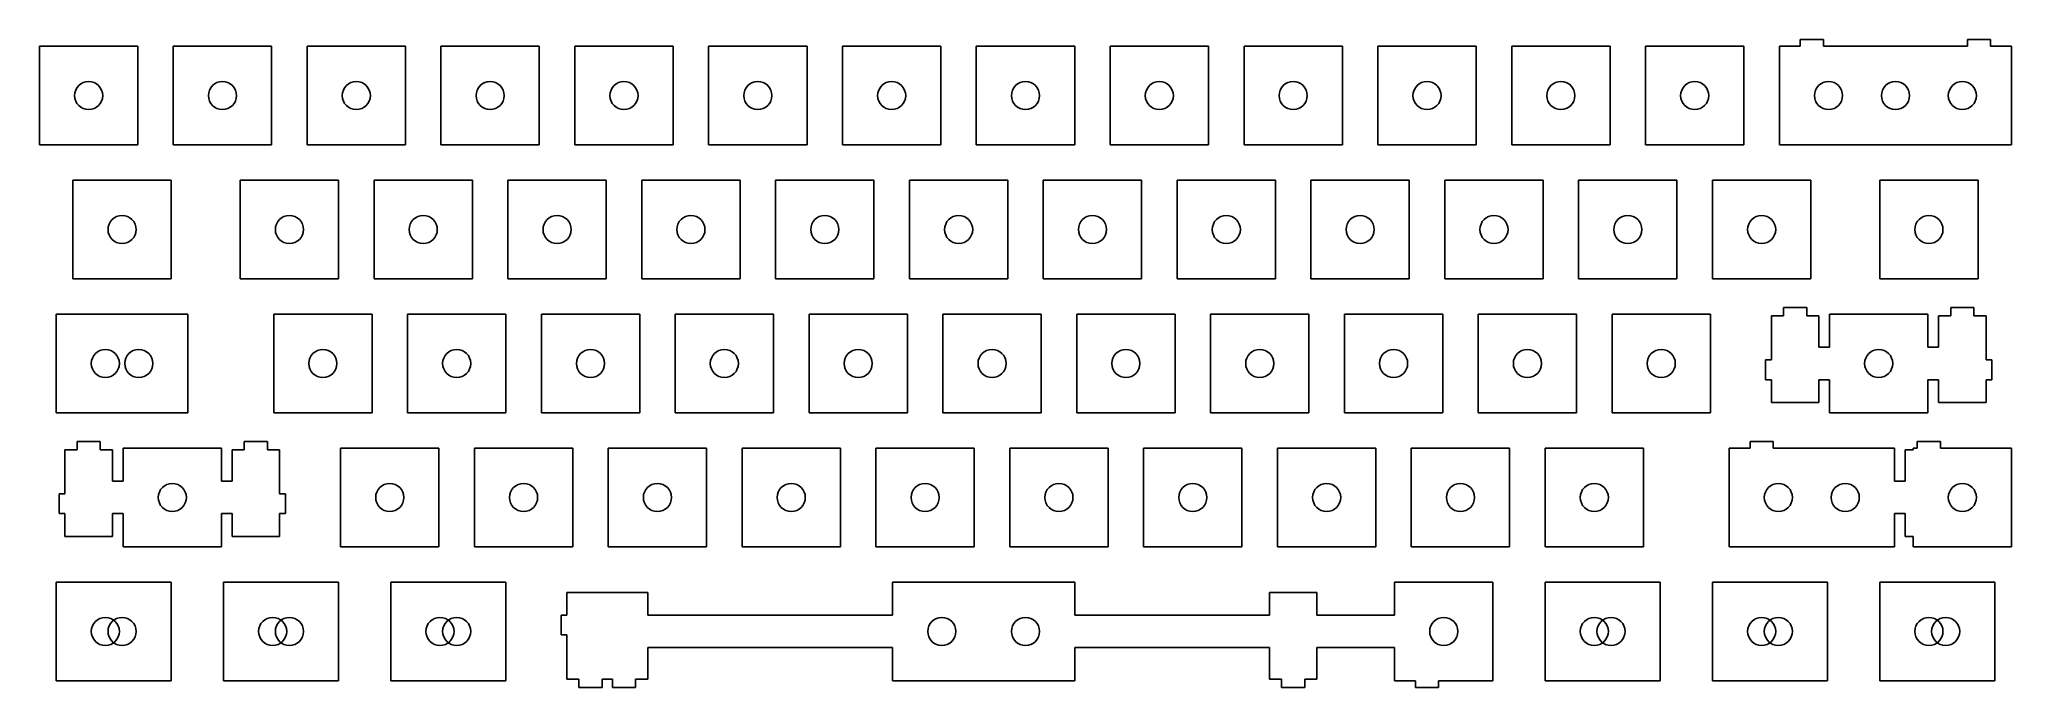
# Model space of a CAD drawing. Header units: millimetres. Extents: x 12 to 293, y 11 to 103.
import ezdxf

# ---------------------------------------------------------------- set-up
doc = ezdxf.new("R2010")
doc.units = ezdxf.units.MM

msp = doc.modelspace()

# ---------------------------------------------------------------- linework, layer by layer
at = {"color": 0}
for p, q in [((12.05, 102.25), (26.05, 102.25)), ((12.05, 88.25), (12.05, 102.25)), ((26.05, 102.25), (26.05, 88.25)), ((31.1, 102.25), (45.1, 102.25)), ((31.1, 88.25), (31.1, 102.25)), ((45.1, 102.25), (45.1, 88.25)), ((50.15, 102.25), (64.15, 102.25)), ((50.15, 88.25), (50.15, 102.25)), ((64.15, 102.25), (64.15, 88.25)), ((69.2, 102.25), (83.2, 102.25)), ((69.2, 88.25), (69.2, 102.25)), ((83.2, 102.25), (83.2, 88.25)), ((88.25, 102.25), (102.25, 102.25)), ((88.25, 88.25), (88.25, 102.25)), ((102.25, 102.25), (102.25, 88.25)), ((107.3, 102.25), (121.3, 102.25)), ((107.3, 88.25), (107.3, 102.25)), ((121.3, 102.25), (121.3, 88.25)), ((126.35, 102.25), (140.35, 102.25)), ((126.35, 88.25), (126.35, 102.25)), ((140.35, 102.25), (140.35, 88.25)), ((145.4, 102.25), (159.4, 102.25)), ((145.4, 88.25), (145.4, 102.25)), ((159.4, 102.25), (159.4, 88.25)), ((164.45, 102.25), (178.45, 102.25)), ((164.45, 88.25), (164.45, 102.25)), ((178.45, 102.25), (178.45, 88.25)), ((183.5, 102.25), (197.5, 102.25)), ((183.5, 88.25), (183.5, 102.25)), ((197.5, 102.25), (197.5, 88.25)), ((202.55, 102.25), (216.55, 102.25)), ((202.55, 88.25), (202.55, 102.25)), ((216.55, 102.25), (216.55, 88.25)), ((221.6, 102.25), (235.6, 102.25)), ((221.6, 88.25), (221.6, 102.25)), ((235.6, 102.25), (235.6, 88.25)), ((240.65, 102.25), (254.65, 102.25)), ((240.65, 88.25), (240.65, 102.25)), ((254.65, 102.25), (254.65, 88.25)), ((259.7, 88.25), (259.7, 102.25)), ((259.7, 102.25), (262.67, 102.25)), ((262.67, 102.25), (262.67, 103.22)), ((262.67, 103.22), (265.97, 103.22)), ((265.97, 103.22), (265.97, 102.25)), ((265.97, 102.25), (286.48, 102.25)), ((286.48, 102.25), (286.48, 103.22)), ((286.48, 103.22), (289.77, 103.22)), ((289.77, 103.22), (289.77, 102.25)), ((289.77, 102.25), (292.75, 102.25)), ((292.75, 102.25), (292.75, 88.25)), ((26.05, 88.25), (12.05, 88.25)), ((45.1, 88.25), (31.1, 88.25)), ((64.15, 88.25), (50.15, 88.25)), ((83.2, 88.25), (69.2, 88.25)), ((102.25, 88.25), (88.25, 88.25)), ((121.3, 88.25), (107.3, 88.25)), ((140.35, 88.25), (126.35, 88.25)), ((159.4, 88.25), (145.4, 88.25)), ((178.45, 88.25), (164.45, 88.25)), ((197.5, 88.25), (183.5, 88.25)), ((216.55, 88.25), (202.55, 88.25)), ((235.6, 88.25), (221.6, 88.25)), ((254.65, 88.25), (240.65, 88.25)), ((292.75, 88.25), (259.7, 88.25)), ((16.81, 83.2), (30.81, 83.2)), ((16.81, 69.2), (16.81, 83.2)), ((30.81, 83.2), (30.81, 69.2)), ((40.63, 83.2), (54.62, 83.2)), ((40.63, 69.2), (40.63, 83.2)), ((54.62, 83.2), (54.62, 69.2)), ((59.68, 83.2), (73.67, 83.2)), ((59.68, 69.2), (59.68, 83.2)), ((73.67, 83.2), (73.67, 69.2)), ((78.73, 83.2), (92.72, 83.2)), ((78.73, 69.2), (78.73, 83.2)), ((92.72, 83.2), (92.72, 69.2)), ((97.78, 83.2), (111.77, 83.2)), ((97.78, 69.2), (97.78, 83.2)), ((111.77, 83.2), (111.77, 69.2)), ((116.83, 83.2), (130.82, 83.2)), ((116.83, 69.2), (116.83, 83.2)), ((130.82, 83.2), (130.82, 69.2)), ((135.88, 83.2), (149.87, 83.2)), ((135.88, 69.2), (135.88, 83.2)), ((149.87, 83.2), (149.87, 69.2)), ((154.93, 83.2), (168.92, 83.2)), ((154.93, 69.2), (154.93, 83.2)), ((168.92, 83.2), (168.92, 69.2)), ((173.98, 83.2), (187.97, 83.2)), ((173.98, 69.2), (173.98, 83.2)), ((187.97, 83.2), (187.97, 69.2)), ((193.03, 83.2), (207.02, 83.2)), ((193.03, 69.2), (193.03, 83.2)), ((207.02, 83.2), (207.02, 69.2)), ((212.08, 83.2), (226.07, 83.2)), ((212.08, 69.2), (212.08, 83.2)), ((226.07, 83.2), (226.07, 69.2)), ((231.13, 83.2), (245.12, 83.2)), ((231.13, 69.2), (231.13, 83.2)), ((245.12, 83.2), (245.12, 69.2)), ((250.18, 83.2), (264.17, 83.2)), ((250.18, 69.2), (250.18, 83.2)), ((264.17, 83.2), (264.17, 69.2)), ((273.99, 83.2), (287.99, 83.2)), ((273.99, 69.2), (273.99, 83.2)), ((287.99, 83.2), (287.99, 69.2)), ((30.81, 69.2), (16.81, 69.2)), ((54.62, 69.2), (40.63, 69.2)), ((73.67, 69.2), (59.68, 69.2)), ((92.72, 69.2), (78.73, 69.2)), ((111.77, 69.2), (97.78, 69.2)), ((130.82, 69.2), (116.83, 69.2)), ((149.87, 69.2), (135.88, 69.2)), ((168.92, 69.2), (154.93, 69.2)), ((187.97, 69.2), (173.98, 69.2)), ((207.02, 69.2), (193.03, 69.2)), ((226.07, 69.2), (212.08, 69.2)), ((245.12, 69.2), (231.13, 69.2)), ((264.17, 69.2), (250.18, 69.2)), ((287.99, 69.2), (273.99, 69.2)), ((260.29, 63.92), (260.29, 65.12)), ((260.29, 65.12), (263.59, 65.12)), ((263.59, 65.12), (263.59, 63.92)), ((284.09, 63.92), (284.09, 65.12)), ((284.09, 65.12), (287.39, 65.12)), ((287.39, 65.12), (287.39, 63.92)), ((14.43, 64.15), (33.19, 64.15)), ((14.43, 50.15), (14.43, 64.15)), ((33.19, 64.15), (33.19, 50.15)), ((45.39, 64.15), (59.39, 64.15)), ((45.39, 50.15), (45.39, 64.15)), ((59.39, 64.15), (59.39, 50.15)), ((64.44, 64.15), (78.44, 64.15)), ((64.44, 50.15), (64.44, 64.15)), ((78.44, 64.15), (78.44, 50.15)), ((83.49, 64.15), (97.49, 64.15)), ((83.49, 50.15), (83.49, 64.15)), ((97.49, 64.15), (97.49, 50.15)), ((102.54, 64.15), (116.54, 64.15)), ((102.54, 50.15), (102.54, 64.15)), ((116.54, 64.15), (116.54, 50.15)), ((121.59, 64.15), (135.59, 64.15)), ((121.59, 50.15), (121.59, 64.15)), ((135.59, 64.15), (135.59, 50.15)), ((140.64, 64.15), (154.64, 64.15)), ((140.64, 50.15), (140.64, 64.15)), ((154.64, 64.15), (154.64, 50.15)), ((159.69, 64.15), (173.69, 64.15)), ((159.69, 50.15), (159.69, 64.15)), ((173.69, 64.15), (173.69, 50.15)), ((178.74, 64.15), (192.74, 64.15)), ((178.74, 50.15), (178.74, 64.15)), ((192.74, 64.15), (192.74, 50.15)), ((197.79, 64.15), (211.79, 64.15)), ((197.79, 50.15), (197.79, 64.15)), ((211.79, 64.15), (211.79, 50.15)), ((216.84, 64.15), (230.84, 64.15)), ((216.84, 50.15), (216.84, 64.15)), ((230.84, 64.15), (230.84, 50.15)), ((235.89, 64.15), (249.89, 64.15)), ((235.89, 50.15), (235.89, 64.15)), ((249.89, 64.15), (249.89, 50.15)), ((258.57, 57.65), (258.57, 63.92)), ((258.57, 63.92), (260.29, 63.92)), ((263.59, 63.92), (265.32, 63.92)), ((265.32, 63.92), (265.32, 59.45)), ((266.84, 59.45), (266.84, 64.15)), ((266.84, 64.15), (280.84, 64.15)), ((280.84, 64.15), (280.84, 59.45)), ((282.37, 59.45), (282.37, 63.92)), ((282.37, 63.92), (284.09, 63.92)), ((287.39, 63.92), (289.12, 63.92)), ((289.12, 63.92), (289.12, 57.65)), ((265.32, 59.45), (266.84, 59.45)), ((280.84, 59.45), (282.37, 59.45)), ((257.74, 54.85), (257.74, 57.65)), ((257.74, 57.65), (258.57, 57.65)), ((289.12, 57.65), (289.94, 57.65)), ((289.94, 57.65), (289.94, 54.85)), ((258.57, 54.85), (257.74, 54.85)), ((258.57, 51.62), (258.57, 54.85)), ((266.84, 54.85), (265.32, 54.85)), ((265.32, 54.85), (265.32, 51.62)), ((266.84, 50.15), (266.84, 54.85)), ((282.37, 54.85), (280.84, 54.85)), ((280.84, 54.85), (280.84, 50.15)), ((282.37, 51.62), (282.37, 54.85)), ((289.94, 54.85), (289.12, 54.85)), ((289.12, 54.85), (289.12, 51.62)), ((265.32, 51.62), (258.57, 51.62)), ((289.12, 51.62), (282.37, 51.62)), ((33.19, 50.15), (14.43, 50.15)), ((59.39, 50.15), (45.39, 50.15)), ((78.44, 50.15), (64.44, 50.15)), ((97.49, 50.15), (83.49, 50.15)), ((116.54, 50.15), (102.54, 50.15)), ((135.59, 50.15), (121.59, 50.15)), ((154.64, 50.15), (140.64, 50.15)), ((173.69, 50.15), (159.69, 50.15)), ((192.74, 50.15), (178.74, 50.15)), ((211.79, 50.15), (197.79, 50.15)), ((230.84, 50.15), (216.84, 50.15)), ((249.89, 50.15), (235.89, 50.15)), ((280.84, 50.15), (266.84, 50.15)), ((17.41, 44.87), (17.41, 46.07)), ((17.41, 46.07), (20.71, 46.07)), ((20.71, 46.07), (20.71, 44.87)), ((23.96, 40.4), (23.96, 45.1)), ((23.96, 45.1), (37.96, 45.1)), ((37.96, 45.1), (37.96, 40.4)), ((41.21, 44.87), (41.21, 46.07)), ((41.21, 46.07), (44.51, 46.07)), ((44.51, 46.07), (44.51, 44.87)), ((54.91, 45.1), (68.91, 45.1)), ((54.91, 31.1), (54.91, 45.1)), ((68.91, 45.1), (68.91, 31.1)), ((73.96, 45.1), (87.96, 45.1)), ((73.96, 31.1), (73.96, 45.1)), ((87.96, 45.1), (87.96, 31.1)), ((93.01, 45.1), (107.01, 45.1)), ((93.01, 31.1), (93.01, 45.1)), ((107.01, 45.1), (107.01, 31.1)), ((112.06, 45.1), (126.06, 45.1)), ((112.06, 31.1), (112.06, 45.1)), ((126.06, 45.1), (126.06, 31.1)), ((131.11, 45.1), (145.11, 45.1)), ((131.11, 31.1), (131.11, 45.1)), ((145.11, 45.1), (145.11, 31.1)), ((150.16, 45.1), (164.16, 45.1)), ((150.16, 31.1), (150.16, 45.1)), ((164.16, 45.1), (164.16, 31.1)), ((169.21, 45.1), (183.21, 45.1)), ((169.21, 31.1), (169.21, 45.1)), ((183.21, 45.1), (183.21, 31.1)), ((188.26, 45.1), (202.26, 45.1)), ((188.26, 31.1), (188.26, 45.1)), ((202.26, 45.1), (202.26, 31.1)), ((207.31, 45.1), (221.31, 45.1)), ((207.31, 31.1), (207.31, 45.1)), ((221.31, 45.1), (221.31, 31.1)), ((226.36, 45.1), (240.36, 45.1)), ((226.36, 31.1), (226.36, 45.1)), ((240.36, 45.1), (240.36, 31.1)), ((252.56, 31.1), (252.56, 45.1)), ((252.56, 45.1), (255.53, 45.1)), ((255.53, 45.1), (255.53, 46.07)), ((255.53, 46.07), (258.83, 46.07)), ((258.83, 46.07), (258.83, 45.1)), ((258.83, 45.1), (276.08, 45.1)), ((276.08, 45.1), (276.08, 40.4)), ((278.75, 44.87), (278.75, 45.1)), ((278.75, 45.1), (279.33, 45.1)), ((279.33, 45.1), (279.33, 46.07)), ((279.33, 46.07), (282.63, 46.07)), ((282.63, 46.07), (282.63, 45.1)), ((282.63, 45.1), (292.75, 45.1)), ((292.75, 45.1), (292.75, 31.1)), ((15.68, 38.6), (15.68, 44.87)), ((15.68, 44.87), (17.41, 44.87)), ((20.71, 44.87), (22.43, 44.87)), ((22.43, 44.87), (22.43, 40.4)), ((39.48, 40.4), (39.48, 44.87)), ((39.48, 44.87), (41.21, 44.87)), ((44.51, 44.87), (46.23, 44.87)), ((46.23, 44.87), (46.23, 38.6)), ((277.61, 40.4), (277.61, 44.87)), ((277.61, 44.87), (278.75, 44.87)), ((22.43, 40.4), (23.96, 40.4)), ((37.96, 40.4), (39.48, 40.4)), ((276.08, 40.4), (277.61, 40.4)), ((14.86, 35.8), (14.86, 38.6)), ((14.86, 38.6), (15.68, 38.6)), ((46.23, 38.6), (47.06, 38.6)), ((47.06, 38.6), (47.06, 35.8)), ((15.68, 35.8), (14.86, 35.8)), ((15.68, 32.57), (15.68, 35.8)), ((23.96, 35.8), (22.43, 35.8)), ((22.43, 35.8), (22.43, 32.57)), ((23.96, 31.1), (23.96, 35.8)), ((39.48, 35.8), (37.96, 35.8)), ((37.96, 35.8), (37.96, 31.1)), ((39.48, 32.57), (39.48, 35.8)), ((47.06, 35.8), (46.23, 35.8)), ((46.23, 35.8), (46.23, 32.57)), ((277.61, 35.8), (276.08, 35.8)), ((276.08, 35.8), (276.08, 31.1)), ((277.61, 32.57), (277.61, 35.8)), ((22.43, 32.57), (15.68, 32.57)), ((37.96, 31.1), (23.96, 31.1)), ((46.23, 32.57), (39.48, 32.57)), ((68.91, 31.1), (54.91, 31.1)), ((87.96, 31.1), (73.96, 31.1)), ((107.01, 31.1), (93.01, 31.1)), ((126.06, 31.1), (112.06, 31.1)), ((145.11, 31.1), (131.11, 31.1)), ((164.16, 31.1), (150.16, 31.1)), ((183.21, 31.1), (169.21, 31.1)), ((202.26, 31.1), (188.26, 31.1)), ((221.31, 31.1), (207.31, 31.1)), ((240.36, 31.1), (226.36, 31.1)), ((276.08, 31.1), (252.56, 31.1)), ((278.75, 32.57), (277.61, 32.57)), ((278.75, 31.1), (278.75, 32.57)), ((292.75, 31.1), (278.75, 31.1)), ((14.43, 26.05), (30.81, 26.05)), ((14.43, 12.05), (14.43, 26.05)), ((30.81, 26.05), (30.81, 12.05)), ((38.24, 26.05), (54.62, 26.05)), ((38.24, 12.05), (38.24, 26.05)), ((54.62, 26.05), (54.62, 12.05)), ((62.06, 26.05), (78.44, 26.05)), ((62.06, 12.05), (62.06, 26.05)), ((78.44, 26.05), (78.44, 12.05)), ((133.49, 26.05), (133.49, 21.35)), ((159.4, 26.05), (133.49, 26.05)), ((159.4, 21.35), (159.4, 26.05)), ((218.93, 26.05), (204.93, 26.05)), ((204.93, 26.05), (204.93, 21.35)), ((218.93, 12.05), (218.93, 26.05)), ((226.36, 26.05), (242.74, 26.05)), ((226.36, 12.05), (226.36, 26.05)), ((242.74, 26.05), (242.74, 12.05)), ((250.18, 26.05), (266.56, 26.05)), ((250.18, 12.05), (250.18, 26.05)), ((266.56, 26.05), (266.56, 12.05)), ((273.99, 26.05), (290.37, 26.05)), ((273.99, 12.05), (273.99, 26.05)), ((290.37, 26.05), (290.37, 12.05)), ((98.63, 24.58), (87.12, 24.58)), ((87.12, 24.58), (87.12, 21.35)), ((98.63, 21.35), (98.63, 24.58)), ((193.87, 24.58), (187.12, 24.58)), ((187.12, 24.58), (187.12, 21.35)), ((193.87, 21.35), (193.87, 24.58)), ((87.12, 21.35), (86.29, 21.35)), ((86.29, 21.35), (86.29, 18.55)), ((133.49, 21.35), (98.63, 21.35)), ((187.12, 21.35), (159.4, 21.35)), ((204.93, 21.35), (193.87, 21.35)), ((86.29, 18.55), (87.12, 18.55)), ((87.12, 18.55), (87.12, 12.28)), ((98.63, 12.28), (98.63, 16.75)), ((98.63, 16.75), (133.49, 16.75)), ((133.49, 16.75), (133.49, 12.05)), ((159.4, 12.05), (159.4, 16.75)), ((159.4, 16.75), (187.12, 16.75)), ((187.12, 16.75), (187.12, 12.28)), ((193.87, 12.28), (193.87, 16.75)), ((193.87, 16.75), (204.93, 16.75)), ((204.93, 16.75), (204.93, 12.05)), ((30.81, 12.05), (14.43, 12.05)), ((54.62, 12.05), (38.24, 12.05)), ((78.44, 12.05), (62.06, 12.05)), ((87.12, 12.28), (88.84, 12.28)), ((88.84, 12.28), (88.84, 11.08)), ((92.14, 11.08), (92.14, 12.28)), ((92.14, 12.28), (93.6, 12.28)), ((93.6, 12.28), (93.6, 11.08)), ((96.9, 11.08), (96.9, 12.28)), ((96.9, 12.28), (98.63, 12.28)), ((133.49, 12.05), (159.4, 12.05)), ((187.12, 12.28), (188.84, 12.28)), ((188.84, 12.28), (188.84, 11.08)), ((192.14, 11.08), (192.14, 12.28)), ((192.14, 12.28), (193.87, 12.28)), ((204.93, 12.05), (207.9, 12.05)), ((207.9, 12.05), (207.9, 11.08)), ((211.2, 11.08), (211.2, 12.05)), ((211.2, 12.05), (218.93, 12.05)), ((242.74, 12.05), (226.36, 12.05)), ((266.56, 12.05), (250.18, 12.05)), ((290.37, 12.05), (273.99, 12.05)), ((88.84, 11.08), (92.14, 11.08)), ((93.6, 11.08), (96.9, 11.08)), ((188.84, 11.08), (192.14, 11.08)), ((207.9, 11.08), (211.2, 11.08))]:
    msp.add_line(p, q, dxfattribs=at)
at = {"linetype": 'Continuous'}
for centre in [(19.05, 95.25), (38.1, 95.25), (57.15, 95.25), (76.2, 95.25), (95.25, 95.25), (114.3, 95.25), (133.35, 95.25), (152.4, 95.25), (171.45, 95.25), (190.5, 95.25), (209.55, 95.25), (228.6, 95.25), (247.65, 95.25), (266.7, 95.25), (276.23, 95.25), (285.75, 95.25), (23.81, 76.2), (47.63, 76.2), (66.68, 76.2), (85.73, 76.2), (104.78, 76.2), (123.83, 76.2), (142.88, 76.2), (161.93, 76.2), (180.98, 76.2), (200.03, 76.2), (219.08, 76.2), (238.13, 76.2), (257.18, 76.2), (280.99, 76.2), (21.43, 57.15), (26.19, 57.15), (52.39, 57.15), (71.44, 57.15), (90.49, 57.15), (109.54, 57.15), (128.59, 57.15), (147.64, 57.15), (166.69, 57.15), (185.74, 57.15), (204.79, 57.15), (223.84, 57.15), (242.89, 57.15), (273.84, 57.15), (30.96, 38.1), (61.91, 38.1), (80.96, 38.1), (100.01, 38.1), (119.06, 38.1), (138.11, 38.1), (157.16, 38.1), (176.21, 38.1), (195.26, 38.1), (214.31, 38.1), (233.36, 38.1), (259.56, 38.1), (269.08, 38.1), (285.75, 38.1), (21.43, 19.05), (23.81, 19.05), (45.24, 19.05), (47.63, 19.05), (69.06, 19.05), (71.44, 19.05), (140.49, 19.05), (152.4, 19.05), (211.93, 19.05), (233.36, 19.05), (235.74, 19.05), (257.18, 19.05), (259.56, 19.05), (280.99, 19.05), (283.37, 19.05)]:
    msp.add_circle(centre, 2, dxfattribs=at)

doc.saveas('drawing.dxf')
